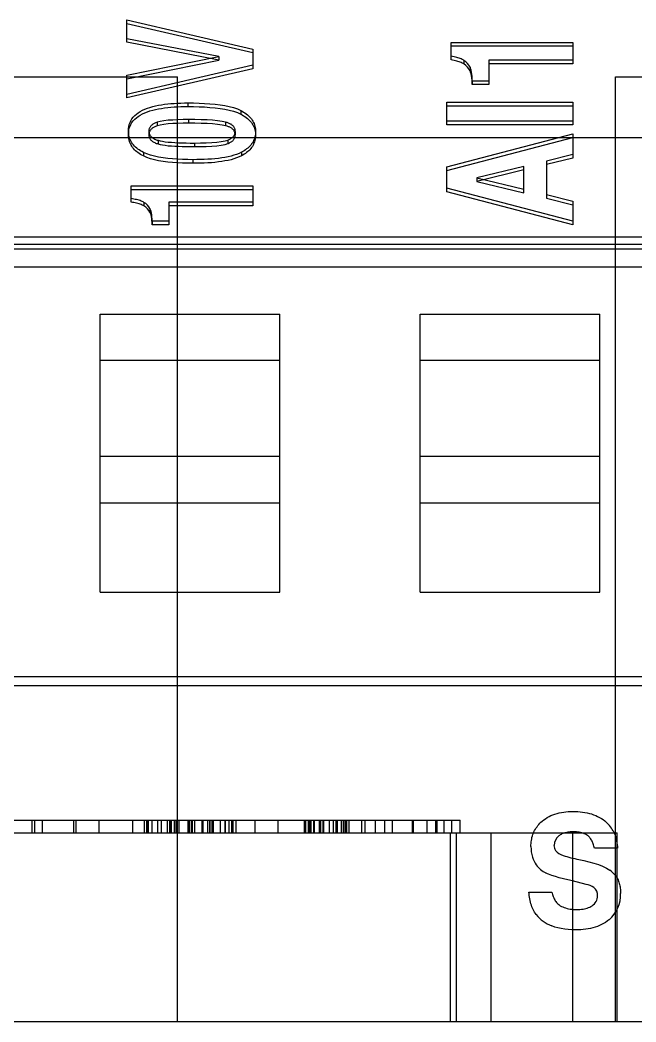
# Model space of a CAD drawing. Extents: x 0 to 171, y 0 to 414.
# Drawn here: x 91.99 to 101.71, y 170.44 to 186.25 of the extents above; entities that cross this region are included whole.
import ezdxf

# ---------------------------------------------------------------- set-up
doc = ezdxf.new("R2010")
doc.units = 0
doc.layers.add('-15N-THT. THIẾT BỊ ĐÓNG MỞ', color=40, linetype='CONTINUOUS')

# ---------------------------------------------------------------- blocks, each defined once
blk = doc.blocks.new('06 - N - SC VSD ATV630U75~D11N4')
at = {"layer": '-15N-THT. THIẾT BỊ ĐÓNG MỞ'}
for p, q in [((8.172, -20.704), (10.161, -21.162)), ((8.172, -21.056), (8.172, -20.704)), ((8.172, -20.761), (10.161, -21.219)), ((9.624, -21.282), (8.172, -20.999)), ((9.624, -21.339), (8.172, -21.056)), ((10.161, -21.162), (10.161, -21.476)), ((13.291, -21.334), (13.291, -21.057)), ((13.291, -21.057), (15.212, -21.057)), ((13.291, -21.114), (15.212, -21.114)), ((15.212, -21.057), (15.212, -21.395)), ((8.172, -21.574), (9.624, -21.282)), ((8.172, -21.631), (9.624, -21.339)), ((9.624, -21.282), (9.624, -21.339)), ((13.313, -21.281), (13.291, -21.277)), ((13.313, -21.338), (13.291, -21.334)), ((13.335, -21.285), (13.313, -21.281)), ((13.335, -21.342), (13.313, -21.338)), ((13.356, -21.29), (13.335, -21.285)), ((13.377, -21.295), (13.356, -21.29)), ((13.396, -21.3), (13.377, -21.295)), ((13.415, -21.306), (13.396, -21.3)), ((13.433, -21.312), (13.415, -21.306)), ((13.449, -21.319), (13.433, -21.312)), ((13.464, -21.326), (13.449, -21.319)), ((13.478, -21.334), (13.464, -21.326)), ((13.49, -21.341), (13.478, -21.334)), ((15.212, -21.338), (13.886, -21.338)), ((13.886, -21.338), (13.886, -21.724)), ((10.161, -21.419), (8.172, -21.877)), ((10.161, -21.476), (8.172, -21.934)), ((13.356, -21.347), (13.335, -21.342)), ((13.377, -21.352), (13.356, -21.347)), ((13.396, -21.357), (13.377, -21.352)), ((13.415, -21.363), (13.396, -21.357)), ((13.433, -21.369), (13.415, -21.363)), ((13.449, -21.376), (13.433, -21.369)), ((13.464, -21.383), (13.449, -21.376)), ((13.478, -21.391), (13.464, -21.383)), ((13.49, -21.398), (13.478, -21.391)), ((13.49, -21.341), (13.49, -21.398)), ((13.587, -21.449), (13.587, -21.506)), ((13.597, -21.471), (13.587, -21.449)), ((13.605, -21.498), (13.597, -21.471)), ((13.612, -21.527), (13.605, -21.498)), ((15.212, -21.395), (13.886, -21.395)), ((-33.827, -21.599), (8.972, -21.599)), ((8.172, -21.934), (8.172, -21.574)), ((8.972, -36.512), (8.972, -21.599)), ((8.972, -21.599), (8.972, -21.599)), ((13.597, -21.528), (13.587, -21.506)), ((13.605, -21.555), (13.597, -21.528)), ((13.612, -21.584), (13.605, -21.555)), ((13.616, -21.559), (13.612, -21.527)), ((13.616, -21.616), (13.612, -21.584)), ((13.619, -21.594), (13.616, -21.559)), ((13.619, -21.651), (13.616, -21.616)), ((13.621, -21.63), (13.619, -21.594)), ((13.621, -21.687), (13.619, -21.651)), ((13.621, -21.667), (13.621, -21.63)), ((15.884, -21.599), (15.884, -21.599)), ((15.884, -36.512), (15.884, -21.599)), ((15.884, -21.599), (58.179, -21.599)), ((13.621, -21.667), (13.621, -21.724)), ((13.886, -21.667), (13.621, -21.667)), ((13.621, -21.724), (13.621, -21.687)), ((13.886, -21.724), (13.621, -21.724)), ((8.384, -22.147), (8.419, -22.129)), ((8.419, -22.129), (8.456, -22.112)), ((8.456, -22.112), (8.495, -22.096)), ((8.495, -22.096), (8.536, -22.082)), ((8.536, -22.082), (8.579, -22.07)), ((8.536, -22.139), (8.579, -22.127)), ((8.579, -22.07), (8.624, -22.059)), ((8.579, -22.127), (8.624, -22.116)), ((8.624, -22.059), (8.67, -22.049)), ((8.624, -22.116), (8.67, -22.106)), ((8.67, -22.049), (8.718, -22.041)), ((8.67, -22.106), (8.718, -22.098)), ((8.718, -22.041), (8.767, -22.033)), ((8.718, -22.098), (8.767, -22.09)), ((8.767, -22.033), (8.816, -22.027)), ((8.767, -22.09), (8.816, -22.084)), ((8.816, -22.027), (8.867, -22.022)), ((8.816, -22.084), (8.867, -22.08)), ((8.867, -22.022), (8.919, -22.019)), ((8.867, -22.08), (8.919, -22.076)), ((8.919, -22.019), (8.972, -22.016)), ((8.919, -22.076), (8.972, -22.073)), ((8.972, -22.016), (9.025, -22.014)), ((8.972, -22.073), (9.025, -22.071)), ((9.025, -22.014), (9.079, -22.012)), ((9.025, -22.071), (9.079, -22.069)), ((9.079, -22.012), (9.134, -22.012)), ((9.079, -22.069), (9.134, -22.069)), ((9.134, -22.012), (9.223, -22.013)), ((9.134, -22.012), (9.134, -22.069)), ((9.134, -22.069), (9.223, -22.07)), ((9.223, -22.013), (9.311, -22.015)), ((9.223, -22.07), (9.311, -22.072)), ((9.311, -22.015), (9.398, -22.019)), ((9.311, -22.072), (9.398, -22.076)), ((9.398, -22.019), (9.482, -22.025)), ((9.398, -22.076), (9.482, -22.082)), ((9.482, -22.025), (9.563, -22.032)), ((9.482, -22.082), (9.563, -22.089)), ((9.563, -22.032), (9.642, -22.042)), ((9.563, -22.089), (9.642, -22.099)), ((9.642, -22.042), (9.717, -22.054)), ((9.642, -22.099), (9.717, -22.112)), ((9.717, -22.054), (9.788, -22.069)), ((9.717, -22.112), (9.788, -22.127)), ((9.788, -22.069), (9.854, -22.087)), ((9.788, -22.127), (9.854, -22.144)), ((9.854, -22.087), (9.915, -22.108)), ((9.915, -22.108), (9.969, -22.133)), ((13.223, -22.003), (15.212, -22.003)), ((13.223, -22.359), (13.223, -22.003)), ((13.223, -22.06), (15.212, -22.06)), ((15.212, -22.003), (15.212, -22.359)), ((8.235, -22.293), (8.252, -22.265)), ((8.252, -22.265), (8.273, -22.238)), ((8.273, -22.238), (8.296, -22.213)), ((8.273, -22.295), (8.296, -22.27)), ((8.296, -22.213), (8.323, -22.19)), ((8.296, -22.27), (8.323, -22.247)), ((8.323, -22.19), (8.352, -22.168)), ((8.323, -22.247), (8.352, -22.225)), ((8.352, -22.168), (8.384, -22.147)), ((8.352, -22.225), (8.384, -22.204)), ((8.384, -22.204), (8.419, -22.186)), ((8.419, -22.186), (8.456, -22.169)), ((8.456, -22.169), (8.495, -22.153)), ((8.495, -22.153), (8.536, -22.139)), ((8.824, -22.287), (8.757, -22.295)), ((8.897, -22.282), (8.824, -22.287)), ((8.976, -22.278), (8.897, -22.282)), ((9.06, -22.276), (8.976, -22.278)), ((9.146, -22.275), (9.06, -22.276)), ((9.146, -22.275), (9.146, -22.332)), ((9.246, -22.276), (9.146, -22.275)), ((9.344, -22.277), (9.246, -22.276)), ((9.437, -22.281), (9.344, -22.277)), ((9.524, -22.286), (9.437, -22.281)), ((9.604, -22.294), (9.524, -22.286)), ((9.854, -22.144), (9.915, -22.165)), ((9.915, -22.165), (9.969, -22.19)), ((9.969, -22.133), (9.992, -22.145)), ((9.969, -22.133), (9.969, -22.19)), ((9.969, -22.19), (9.992, -22.202)), ((9.992, -22.145), (10.014, -22.158)), ((9.992, -22.202), (10.014, -22.215)), ((10.014, -22.158), (10.035, -22.171)), ((10.014, -22.215), (10.035, -22.228)), ((10.035, -22.171), (10.055, -22.185)), ((10.035, -22.228), (10.055, -22.242)), ((10.055, -22.185), (10.074, -22.2)), ((10.055, -22.242), (10.074, -22.257)), ((10.074, -22.2), (10.092, -22.215)), ((10.074, -22.257), (10.092, -22.272)), ((10.092, -22.215), (10.108, -22.231)), ((10.092, -22.272), (10.108, -22.288)), ((10.108, -22.231), (10.123, -22.248)), ((10.108, -22.288), (10.123, -22.305)), ((10.123, -22.248), (10.137, -22.265)), ((10.137, -22.265), (10.15, -22.283)), ((10.15, -22.283), (10.161, -22.301)), ((8.197, -22.454), (8.198, -22.419)), ((8.198, -22.419), (8.203, -22.386)), ((8.198, -22.476), (8.203, -22.443)), ((8.203, -22.386), (8.21, -22.354)), ((8.203, -22.443), (8.21, -22.411)), ((8.21, -22.354), (8.221, -22.323)), ((8.21, -22.411), (8.221, -22.38)), ((8.221, -22.323), (8.235, -22.293)), ((8.221, -22.38), (8.235, -22.351)), ((8.235, -22.351), (8.252, -22.322)), ((8.252, -22.322), (8.273, -22.295)), ((8.52, -22.437), (8.518, -22.446)), ((8.518, -22.446), (8.518, -22.456)), ((8.521, -22.427), (8.52, -22.437)), ((8.524, -22.418), (8.521, -22.427)), ((8.528, -22.409), (8.524, -22.418)), ((8.532, -22.401), (8.528, -22.409)), ((8.537, -22.393), (8.532, -22.401)), ((8.542, -22.385), (8.537, -22.393)), ((8.542, -22.442), (8.537, -22.45)), ((8.548, -22.377), (8.542, -22.385)), ((8.548, -22.434), (8.542, -22.442)), ((8.556, -22.37), (8.548, -22.377)), ((8.556, -22.427), (8.548, -22.434)), ((8.564, -22.363), (8.556, -22.37)), ((8.564, -22.42), (8.556, -22.427)), ((8.572, -22.356), (8.564, -22.363)), ((8.572, -22.413), (8.564, -22.42)), ((8.582, -22.35), (8.572, -22.356)), ((8.582, -22.407), (8.572, -22.413)), ((8.592, -22.343), (8.582, -22.35)), ((8.592, -22.4), (8.582, -22.407)), ((8.602, -22.338), (8.592, -22.343)), ((8.602, -22.395), (8.592, -22.4)), ((8.614, -22.332), (8.602, -22.338)), ((8.614, -22.389), (8.602, -22.395)), ((8.626, -22.327), (8.614, -22.332)), ((8.626, -22.384), (8.614, -22.389)), ((8.638, -22.322), (8.626, -22.327)), ((8.638, -22.379), (8.626, -22.384)), ((8.651, -22.318), (8.638, -22.322)), ((8.651, -22.375), (8.638, -22.379)), ((8.698, -22.306), (8.651, -22.318)), ((8.651, -22.318), (8.651, -22.375)), ((8.698, -22.363), (8.651, -22.375)), ((8.757, -22.295), (8.698, -22.306)), ((8.757, -22.352), (8.698, -22.363)), ((8.824, -22.344), (8.757, -22.352)), ((8.897, -22.339), (8.824, -22.344)), ((8.976, -22.335), (8.897, -22.339)), ((9.06, -22.333), (8.976, -22.335)), ((9.146, -22.332), (9.06, -22.333)), ((9.246, -22.333), (9.146, -22.332)), ((9.344, -22.335), (9.246, -22.333)), ((9.437, -22.338), (9.344, -22.335)), ((9.524, -22.343), (9.437, -22.338)), ((9.604, -22.351), (9.524, -22.343)), ((9.673, -22.304), (9.604, -22.294)), ((9.673, -22.361), (9.604, -22.351)), ((9.729, -22.315), (9.673, -22.304)), ((9.729, -22.372), (9.673, -22.361)), ((9.729, -22.315), (9.729, -22.372)), ((9.741, -22.319), (9.729, -22.315)), ((9.741, -22.376), (9.729, -22.372)), ((9.753, -22.322), (9.741, -22.319)), ((9.753, -22.379), (9.741, -22.376)), ((9.764, -22.326), (9.753, -22.322)), ((9.764, -22.383), (9.753, -22.379)), ((9.775, -22.33), (9.764, -22.326)), ((9.775, -22.387), (9.764, -22.383)), ((9.786, -22.335), (9.775, -22.33)), ((9.786, -22.392), (9.775, -22.387)), ((9.796, -22.34), (9.786, -22.335)), ((9.796, -22.397), (9.786, -22.392)), ((9.806, -22.345), (9.796, -22.34)), ((9.806, -22.402), (9.796, -22.397)), ((9.815, -22.35), (9.806, -22.345)), ((9.815, -22.407), (9.806, -22.402)), ((9.824, -22.356), (9.815, -22.35)), ((9.824, -22.413), (9.815, -22.407)), ((9.832, -22.361), (9.824, -22.356)), ((9.832, -22.418), (9.824, -22.413)), ((9.839, -22.367), (9.832, -22.361)), ((9.839, -22.424), (9.832, -22.418)), ((9.846, -22.374), (9.839, -22.367)), ((9.846, -22.431), (9.839, -22.424)), ((9.852, -22.38), (9.846, -22.374)), ((9.852, -22.437), (9.846, -22.431)), ((9.858, -22.387), (9.852, -22.38)), ((9.858, -22.444), (9.852, -22.437)), ((9.863, -22.394), (9.858, -22.387)), ((9.863, -22.451), (9.858, -22.444)), ((9.867, -22.402), (9.863, -22.394)), ((9.871, -22.409), (9.867, -22.402)), ((9.874, -22.417), (9.871, -22.409)), ((9.877, -22.426), (9.874, -22.417)), ((9.879, -22.434), (9.877, -22.426)), ((9.88, -22.443), (9.879, -22.434)), ((9.881, -22.452), (9.88, -22.443)), ((10.123, -22.305), (10.137, -22.322)), ((10.137, -22.322), (10.15, -22.34)), ((10.15, -22.34), (10.161, -22.358)), ((10.161, -22.301), (10.171, -22.32)), ((10.161, -22.358), (10.171, -22.377)), ((10.171, -22.32), (10.18, -22.339)), ((10.171, -22.377), (10.18, -22.396)), ((10.18, -22.339), (10.187, -22.359)), ((10.18, -22.396), (10.187, -22.416)), ((10.187, -22.359), (10.193, -22.379)), ((10.187, -22.416), (10.193, -22.436)), ((10.193, -22.379), (10.197, -22.4)), ((10.193, -22.436), (10.197, -22.457)), ((10.197, -22.4), (10.2, -22.421)), ((10.2, -22.421), (10.202, -22.442)), ((10.202, -22.442), (10.203, -22.464)), ((15.212, -22.302), (13.223, -22.302)), ((15.212, -22.359), (13.223, -22.359)), ((-59.15, -22.557), (59.15, -22.557)), ((8.197, -22.454), (8.197, -22.511)), ((8.197, -22.476), (8.197, -22.454)), ((8.197, -22.511), (8.198, -22.476)), ((8.199, -22.498), (8.197, -22.476)), ((8.197, -22.533), (8.197, -22.511)), ((8.199, -22.555), (8.197, -22.533)), ((8.202, -22.52), (8.199, -22.498)), ((8.202, -22.577), (8.199, -22.555)), ((8.207, -22.541), (8.202, -22.52)), ((8.207, -22.598), (8.202, -22.577)), ((8.213, -22.562), (8.207, -22.541)), ((8.213, -22.619), (8.207, -22.598)), ((8.22, -22.582), (8.213, -22.562)), ((8.229, -22.602), (8.22, -22.582)), ((8.239, -22.621), (8.229, -22.602)), ((8.518, -22.456), (8.518, -22.513)), ((8.518, -22.456), (8.518, -22.467)), ((8.518, -22.467), (8.52, -22.477)), ((8.52, -22.494), (8.518, -22.503)), ((8.518, -22.503), (8.518, -22.513)), ((8.518, -22.513), (8.518, -22.524)), ((8.518, -22.524), (8.52, -22.534)), ((8.52, -22.477), (8.522, -22.487)), ((8.521, -22.484), (8.52, -22.494)), ((8.52, -22.534), (8.522, -22.545)), ((8.524, -22.475), (8.521, -22.484)), ((8.522, -22.487), (8.525, -22.497)), ((8.522, -22.545), (8.525, -22.554)), ((8.528, -22.466), (8.524, -22.475)), ((8.525, -22.497), (8.528, -22.507)), ((8.525, -22.554), (8.528, -22.564)), ((8.532, -22.458), (8.528, -22.466)), ((8.528, -22.507), (8.533, -22.516)), ((8.528, -22.564), (8.533, -22.573)), ((8.537, -22.45), (8.532, -22.458)), ((8.533, -22.516), (8.538, -22.525)), ((8.533, -22.573), (8.538, -22.582)), ((8.538, -22.525), (8.544, -22.533)), ((8.538, -22.582), (8.544, -22.59)), ((8.544, -22.533), (8.551, -22.541)), ((8.544, -22.59), (8.551, -22.598)), ((8.551, -22.541), (8.559, -22.549)), ((8.551, -22.598), (8.559, -22.606)), ((8.559, -22.549), (8.568, -22.556)), ((8.568, -22.556), (8.577, -22.563)), ((8.577, -22.563), (8.588, -22.57)), ((8.588, -22.57), (8.599, -22.576)), ((8.599, -22.576), (8.611, -22.582)), ((8.611, -22.582), (8.623, -22.588)), ((8.623, -22.588), (8.636, -22.593)), ((8.636, -22.593), (8.65, -22.598)), ((8.65, -22.598), (8.664, -22.602)), ((8.664, -22.602), (8.664, -22.659)), ((8.664, -22.602), (8.695, -22.61)), ((9.721, -22.612), (9.766, -22.598)), ((9.766, -22.598), (9.777, -22.593)), ((9.766, -22.598), (9.766, -22.655)), ((9.777, -22.593), (9.788, -22.588)), ((9.788, -22.588), (9.798, -22.582)), ((9.798, -22.582), (9.808, -22.577)), ((9.808, -22.577), (9.818, -22.571)), ((9.818, -22.571), (9.826, -22.564)), ((9.826, -22.564), (9.835, -22.558)), ((9.835, -22.558), (9.842, -22.551)), ((9.842, -22.551), (9.849, -22.544)), ((9.842, -22.608), (9.849, -22.601)), ((9.849, -22.544), (9.856, -22.537)), ((9.849, -22.601), (9.856, -22.594)), ((9.856, -22.537), (9.861, -22.529)), ((9.856, -22.594), (9.861, -22.586)), ((9.861, -22.529), (9.866, -22.522)), ((9.861, -22.586), (9.866, -22.579)), ((9.867, -22.459), (9.863, -22.451)), ((9.866, -22.522), (9.87, -22.514)), ((9.866, -22.579), (9.87, -22.571)), ((9.871, -22.466), (9.867, -22.459)), ((9.87, -22.514), (9.873, -22.505)), ((9.87, -22.571), (9.873, -22.562)), ((9.874, -22.474), (9.871, -22.466)), ((9.873, -22.505), (9.876, -22.497)), ((9.873, -22.562), (9.876, -22.554)), ((9.877, -22.483), (9.874, -22.474)), ((9.876, -22.497), (9.878, -22.488)), ((9.876, -22.554), (9.878, -22.545)), ((9.879, -22.491), (9.877, -22.483)), ((9.878, -22.488), (9.88, -22.479)), ((9.878, -22.545), (9.88, -22.536)), ((9.88, -22.5), (9.879, -22.491)), ((9.88, -22.479), (9.881, -22.47)), ((9.881, -22.509), (9.88, -22.5)), ((9.88, -22.536), (9.881, -22.527)), ((9.881, -22.461), (9.881, -22.452)), ((9.881, -22.461), (9.881, -22.518)), ((9.881, -22.47), (9.881, -22.461)), ((9.881, -22.518), (9.881, -22.509)), ((9.881, -22.527), (9.881, -22.518)), ((10.181, -22.587), (10.172, -22.606)), ((10.187, -22.567), (10.181, -22.587)), ((10.193, -22.547), (10.187, -22.567)), ((10.193, -22.604), (10.187, -22.624)), ((10.197, -22.526), (10.193, -22.547)), ((10.197, -22.583), (10.193, -22.604)), ((10.197, -22.457), (10.2, -22.478)), ((10.2, -22.506), (10.197, -22.526)), ((10.2, -22.563), (10.197, -22.583)), ((10.2, -22.478), (10.202, -22.499)), ((10.202, -22.485), (10.2, -22.506)), ((10.202, -22.542), (10.2, -22.563)), ((10.203, -22.464), (10.202, -22.485)), ((10.202, -22.499), (10.203, -22.521)), ((10.203, -22.521), (10.202, -22.542)), ((10.203, -22.464), (10.203, -22.521)), ((13.223, -23.02), (15.212, -22.501)), ((13.223, -23.077), (15.212, -22.558)), ((15.212, -22.501), (15.212, -22.884)), ((8.22, -22.639), (8.213, -22.619)), ((8.229, -22.659), (8.22, -22.639)), ((8.239, -22.679), (8.229, -22.659)), ((8.25, -22.64), (8.239, -22.621)), ((8.25, -22.697), (8.239, -22.679)), ((8.263, -22.658), (8.25, -22.64)), ((8.263, -22.716), (8.25, -22.697)), ((8.277, -22.676), (8.263, -22.658)), ((8.277, -22.733), (8.263, -22.716)), ((8.292, -22.693), (8.277, -22.676)), ((8.292, -22.75), (8.277, -22.733)), ((8.309, -22.709), (8.292, -22.693)), ((8.309, -22.766), (8.292, -22.75)), ((8.327, -22.725), (8.309, -22.709)), ((8.346, -22.74), (8.327, -22.725)), ((8.366, -22.754), (8.346, -22.74)), ((8.387, -22.767), (8.366, -22.754)), ((8.559, -22.606), (8.568, -22.613)), ((8.568, -22.613), (8.577, -22.62)), ((8.577, -22.62), (8.588, -22.627)), ((8.588, -22.627), (8.599, -22.633)), ((8.599, -22.633), (8.611, -22.639)), ((8.611, -22.639), (8.623, -22.645)), ((8.623, -22.645), (8.636, -22.65)), ((8.636, -22.65), (8.65, -22.655)), ((8.65, -22.655), (8.664, -22.659)), ((8.664, -22.659), (8.695, -22.667)), ((8.695, -22.61), (8.733, -22.618)), ((8.695, -22.667), (8.733, -22.675)), ((8.733, -22.618), (8.776, -22.624)), ((8.733, -22.675), (8.776, -22.681)), ((8.776, -22.624), (8.823, -22.63)), ((8.776, -22.681), (8.823, -22.687)), ((8.823, -22.63), (8.874, -22.634)), ((8.823, -22.687), (8.874, -22.691)), ((8.874, -22.634), (8.928, -22.638)), ((8.874, -22.691), (8.928, -22.695)), ((8.928, -22.638), (8.985, -22.64)), ((8.928, -22.695), (8.985, -22.697)), ((8.985, -22.64), (9.046, -22.642)), ((8.985, -22.697), (9.046, -22.699)), ((9.046, -22.642), (9.109, -22.644)), ((9.046, -22.699), (9.109, -22.701)), ((9.109, -22.644), (9.173, -22.645)), ((9.109, -22.701), (9.173, -22.702)), ((9.173, -22.645), (9.238, -22.645)), ((9.173, -22.702), (9.238, -22.702)), ((9.238, -22.645), (9.333, -22.644)), ((9.238, -22.645), (9.238, -22.702)), ((9.238, -22.702), (9.333, -22.701)), ((9.333, -22.644), (9.425, -22.642)), ((9.333, -22.701), (9.425, -22.699)), ((9.425, -22.642), (9.512, -22.638)), ((9.425, -22.699), (9.512, -22.695)), ((9.512, -22.638), (9.591, -22.632)), ((9.512, -22.695), (9.591, -22.689)), ((9.591, -22.632), (9.662, -22.623)), ((9.591, -22.689), (9.662, -22.68)), ((9.662, -22.623), (9.721, -22.612)), ((9.662, -22.68), (9.721, -22.669)), ((9.721, -22.669), (9.766, -22.655)), ((9.766, -22.655), (9.777, -22.65)), ((9.777, -22.65), (9.788, -22.645)), ((9.788, -22.645), (9.798, -22.639)), ((9.798, -22.639), (9.808, -22.634)), ((9.808, -22.634), (9.818, -22.628)), ((9.818, -22.628), (9.826, -22.621)), ((9.826, -22.621), (9.835, -22.615)), ((9.835, -22.615), (9.842, -22.608)), ((10.042, -22.752), (10.022, -22.766)), ((10.061, -22.739), (10.042, -22.752)), ((10.079, -22.724), (10.061, -22.739)), ((10.096, -22.709), (10.079, -22.724)), ((10.112, -22.693), (10.096, -22.709)), ((10.112, -22.75), (10.096, -22.766)), ((10.127, -22.677), (10.112, -22.693)), ((10.127, -22.734), (10.112, -22.75)), ((10.14, -22.66), (10.127, -22.677)), ((10.14, -22.717), (10.127, -22.734)), ((10.152, -22.642), (10.14, -22.66)), ((10.152, -22.699), (10.14, -22.717)), ((10.163, -22.624), (10.152, -22.642)), ((10.163, -22.681), (10.152, -22.699)), ((10.172, -22.606), (10.163, -22.624)), ((10.172, -22.663), (10.163, -22.681)), ((10.181, -22.644), (10.172, -22.663)), ((10.187, -22.624), (10.181, -22.644)), ((8.327, -22.782), (8.309, -22.766)), ((8.346, -22.797), (8.327, -22.782)), ((8.366, -22.811), (8.346, -22.797)), ((8.387, -22.824), (8.366, -22.811)), ((8.41, -22.78), (8.387, -22.767)), ((8.41, -22.837), (8.387, -22.824)), ((8.433, -22.792), (8.41, -22.78)), ((8.433, -22.849), (8.41, -22.837)), ((8.433, -22.792), (8.433, -22.849)), ((8.486, -22.815), (8.433, -22.792)), ((8.486, -22.872), (8.433, -22.849)), ((8.544, -22.835), (8.486, -22.815)), ((8.544, -22.892), (8.486, -22.872)), ((8.606, -22.852), (8.544, -22.835)), ((8.606, -22.909), (8.544, -22.892)), ((8.673, -22.867), (8.606, -22.852)), ((8.673, -22.924), (8.606, -22.909)), ((8.743, -22.879), (8.673, -22.867)), ((8.816, -22.888), (8.743, -22.879)), ((8.892, -22.896), (8.816, -22.888)), ((8.97, -22.901), (8.892, -22.896)), ((9.05, -22.905), (8.97, -22.901)), ((9.132, -22.907), (9.05, -22.905)), ((9.215, -22.908), (9.132, -22.907)), ((9.275, -22.907), (9.215, -22.908)), ((9.215, -22.908), (9.215, -22.965)), ((9.334, -22.906), (9.275, -22.907)), ((9.392, -22.904), (9.334, -22.906)), ((9.45, -22.901), (9.392, -22.904)), ((9.506, -22.898), (9.45, -22.901)), ((9.562, -22.893), (9.506, -22.898)), ((9.616, -22.887), (9.562, -22.893)), ((9.668, -22.88), (9.616, -22.887)), ((9.719, -22.871), (9.668, -22.88)), ((9.769, -22.862), (9.719, -22.871)), ((9.769, -22.919), (9.719, -22.928)), ((9.816, -22.851), (9.769, -22.862)), ((9.816, -22.908), (9.769, -22.919)), ((9.861, -22.838), (9.816, -22.851)), ((9.861, -22.895), (9.816, -22.908)), ((9.903, -22.824), (9.861, -22.838)), ((9.903, -22.881), (9.861, -22.895)), ((9.943, -22.808), (9.903, -22.824)), ((9.943, -22.865), (9.903, -22.881)), ((9.979, -22.79), (9.943, -22.808)), ((9.979, -22.847), (9.943, -22.865)), ((10.001, -22.778), (9.979, -22.79)), ((9.979, -22.79), (9.979, -22.847)), ((10.001, -22.835), (9.979, -22.847)), ((10.022, -22.766), (10.001, -22.778)), ((10.022, -22.823), (10.001, -22.835)), ((10.042, -22.809), (10.022, -22.823)), ((10.061, -22.796), (10.042, -22.809)), ((10.079, -22.781), (10.061, -22.796)), ((10.096, -22.766), (10.079, -22.781)), ((15.212, -22.827), (14.793, -22.929)), ((15.212, -22.884), (14.793, -22.986)), ((8.743, -22.936), (8.673, -22.924)), ((8.816, -22.945), (8.743, -22.936)), ((8.892, -22.953), (8.816, -22.945)), ((8.97, -22.958), (8.892, -22.953)), ((9.05, -22.962), (8.97, -22.958)), ((9.132, -22.964), (9.05, -22.962)), ((9.215, -22.965), (9.132, -22.964)), ((9.275, -22.964), (9.215, -22.965)), ((9.334, -22.963), (9.275, -22.964)), ((9.392, -22.961), (9.334, -22.963)), ((9.45, -22.958), (9.392, -22.961)), ((9.506, -22.955), (9.45, -22.958)), ((9.562, -22.95), (9.506, -22.955)), ((9.616, -22.944), (9.562, -22.95)), ((9.668, -22.937), (9.616, -22.944)), ((9.719, -22.928), (9.668, -22.937)), ((13.223, -23.415), (13.223, -23.02)), ((14.437, -23.013), (13.696, -23.195)), ((14.437, -23.07), (13.696, -23.252)), ((14.437, -23.431), (14.437, -23.013)), ((14.793, -22.929), (14.793, -23.516)), ((13.696, -23.195), (13.696, -23.252)), ((13.696, -23.195), (14.437, -23.374)), ((8.24, -23.579), (8.24, -23.321)), ((8.24, -23.321), (10.161, -23.321)), ((8.24, -23.378), (10.161, -23.378)), ((10.161, -23.321), (10.161, -23.635)), ((15.212, -23.877), (13.223, -23.358)), ((13.696, -23.252), (14.437, -23.431)), ((8.262, -23.525), (8.24, -23.522)), ((8.284, -23.529), (8.262, -23.525)), ((8.305, -23.534), (8.284, -23.529)), ((8.326, -23.538), (8.305, -23.534)), ((8.345, -23.543), (8.326, -23.538)), ((8.364, -23.548), (8.345, -23.543)), ((8.382, -23.554), (8.364, -23.548)), ((15.212, -23.934), (13.223, -23.415)), ((14.793, -23.459), (15.212, -23.561)), ((14.793, -23.516), (15.212, -23.618)), ((8.262, -23.582), (8.24, -23.579)), ((8.284, -23.586), (8.262, -23.582)), ((8.305, -23.591), (8.284, -23.586)), ((8.326, -23.595), (8.305, -23.591)), ((8.345, -23.6), (8.326, -23.595)), ((8.364, -23.605), (8.345, -23.6)), ((8.382, -23.611), (8.364, -23.605)), ((8.398, -23.56), (8.382, -23.554)), ((8.398, -23.617), (8.382, -23.611)), ((8.413, -23.567), (8.398, -23.56)), ((8.413, -23.624), (8.398, -23.617)), ((8.427, -23.574), (8.413, -23.567)), ((8.427, -23.631), (8.413, -23.624)), ((8.44, -23.581), (8.427, -23.574)), ((8.44, -23.638), (8.427, -23.631)), ((8.44, -23.581), (8.44, -23.638)), ((8.536, -23.678), (8.536, -23.735)), ((8.546, -23.699), (8.536, -23.678)), ((8.554, -23.723), (8.546, -23.699)), ((10.161, -23.578), (8.835, -23.578)), ((8.835, -23.578), (8.835, -23.934)), ((10.161, -23.635), (8.835, -23.635)), ((15.212, -23.561), (15.212, -23.934)), ((8.546, -23.756), (8.536, -23.735)), ((8.554, -23.78), (8.546, -23.756)), ((8.561, -23.75), (8.554, -23.723)), ((8.561, -23.807), (8.554, -23.78)), ((8.565, -23.779), (8.561, -23.75)), ((8.565, -23.836), (8.561, -23.807)), ((8.568, -23.81), (8.565, -23.779)), ((8.568, -23.867), (8.565, -23.836)), ((8.57, -23.843), (8.568, -23.81)), ((8.57, -23.9), (8.568, -23.867)), ((8.571, -23.877), (8.57, -23.843)), ((8.571, -23.934), (8.57, -23.9)), ((8.571, -23.877), (8.571, -23.934)), ((8.835, -23.877), (8.571, -23.877)), ((8.835, -23.934), (8.571, -23.934)), ((-38.814, -24.124), (31.895, -24.124)), ((31.895, -24.246), (-38.814, -24.246)), ((-38.814, -24.316), (31.895, -24.316)), ((-38.814, -24.598), (31.895, -24.598)), ((7.75, -25.343), (10.583, -25.343)), ((7.75, -26.074), (7.75, -25.343)), ((10.583, -29.73), (10.583, -25.343)), ((12.801, -25.343), (15.634, -25.343)), ((12.801, -29.73), (12.801, -25.343)), ((15.634, -26.074), (15.634, -25.343)), ((7.75, -26.074), (7.75, -26.074)), ((7.75, -29.73), (7.75, -26.074)), ((10.583, -26.074), (7.75, -26.074)), ((10.583, -26.074), (10.583, -26.074)), ((15.634, -26.074), (12.801, -26.074)), ((12.801, -26.074), (12.801, -26.074)), ((15.634, -26.074), (15.634, -26.074)), ((15.634, -29.73), (15.634, -26.074)), ((10.583, -27.592), (7.75, -27.592)), ((15.634, -27.592), (12.801, -27.592)), ((7.75, -28.324), (10.583, -28.324)), ((12.801, -28.324), (15.634, -28.324)), ((7.75, -29.73), (10.583, -29.73)), ((12.801, -29.73), (15.634, -29.73)), ((31.895, -31.065), (-38.814, -31.065)), ((-8.292, -31.202), (20.223, -31.202)), ((15.101, -33.197), (15.138, -33.194)), ((15.138, -33.194), (15.175, -33.193)), ((15.175, -33.193), (15.213, -33.192)), ((15.213, -33.192), (15.252, -33.193)), ((15.213, -33.192), (15.213, -33.192)), ((15.252, -33.193), (15.29, -33.194)), ((15.29, -33.194), (15.327, -33.197)), ((0.281, -33.33), (8.484, -33.33)), ((6.678, -33.529), (6.678, -33.33)), ((6.717, -33.529), (6.717, -33.33)), ((6.842, -33.33), (6.842, -33.33)), ((6.842, -33.529), (6.842, -33.33)), ((7.332, -33.33), (7.332, -33.33)), ((7.332, -33.529), (7.332, -33.33)), ((7.371, -33.33), (7.371, -33.33)), ((7.371, -33.529), (7.371, -33.33)), ((7.735, -33.529), (7.735, -33.33)), ((7.735, -33.33), (7.735, -33.33)), ((8.264, -33.529), (8.264, -33.33)), ((8.264, -33.33), (8.264, -33.33)), ((8.451, -33.529), (8.451, -33.33)), ((8.484, -33.33), (8.484, -33.529)), ((8.484, -33.33), (9.85, -33.33)), ((8.484, -33.529), (8.484, -33.33)), ((8.509, -33.33), (8.509, -33.529)), ((8.567, -33.33), (8.567, -33.529)), ((8.567, -33.33), (8.567, -33.529)), ((8.66, -33.529), (8.66, -33.33)), ((8.72, -33.529), (8.72, -33.33)), ((8.812, -33.529), (8.812, -33.33)), ((8.815, -33.529), (8.815, -33.33)), ((8.848, -33.33), (8.848, -33.529)), ((8.848, -33.529), (8.848, -33.33)), ((8.873, -33.33), (8.873, -33.529)), ((8.925, -33.529), (8.925, -33.33)), ((8.948, -33.529), (8.948, -33.33)), ((8.991, -33.33), (8.991, -33.529)), ((9.137, -33.529), (9.137, -33.33)), ((9.148, -33.529), (9.148, -33.33)), ((9.158, -33.529), (9.158, -33.33)), ((9.19, -33.529), (9.19, -33.33)), ((9.207, -33.529), (9.207, -33.33)), ((9.238, -33.33), (9.238, -33.529)), ((9.356, -33.33), (9.356, -33.529)), ((9.374, -33.529), (9.374, -33.33)), ((9.448, -33.529), (9.448, -33.33)), ((9.477, -33.33), (9.477, -33.529)), ((9.486, -33.529), (9.486, -33.33)), ((9.52, -33.33), (9.52, -33.33)), ((9.52, -33.529), (9.52, -33.33)), ((9.535, -33.33), (9.535, -33.529)), ((9.535, -33.529), (9.535, -33.33)), ((9.535, -33.529), (9.535, -33.33)), ((9.648, -33.529), (9.648, -33.33)), ((9.716, -33.33), (9.716, -33.529)), ((9.727, -33.529), (9.727, -33.33)), ((9.781, -33.33), (9.781, -33.529)), ((9.821, -33.33), (9.821, -33.529)), ((9.85, -33.529), (9.85, -33.33)), ((9.851, -33.33), (13.433, -33.33)), ((9.899, -33.529), (9.899, -33.33)), ((9.899, -33.529), (9.899, -33.33)), ((10.194, -33.33), (10.194, -33.33)), ((10.194, -33.529), (10.194, -33.33)), ((10.559, -33.33), (10.559, -33.33)), ((10.559, -33.529), (10.559, -33.33)), ((10.969, -33.33), (10.969, -33.529)), ((10.996, -33.529), (10.996, -33.33)), ((11.034, -33.33), (11.034, -33.529)), ((11.061, -33.529), (11.061, -33.33)), ((11.08, -33.529), (11.08, -33.33)), ((11.12, -33.529), (11.12, -33.33)), ((11.132, -33.529), (11.132, -33.33)), ((11.212, -33.529), (11.212, -33.33)), ((11.228, -33.529), (11.228, -33.33)), ((11.233, -33.529), (11.233, -33.33)), ((11.268, -33.529), (11.268, -33.33)), ((11.28, -33.529), (11.28, -33.33)), ((11.368, -33.529), (11.368, -33.33)), ((11.434, -33.33), (11.434, -33.33)), ((11.434, -33.529), (11.434, -33.33)), ((11.467, -33.33), (11.467, -33.529)), ((11.496, -33.529), (11.496, -33.33)), ((11.551, -33.33), (11.551, -33.529)), ((11.583, -33.33), (11.583, -33.529)), ((11.597, -33.529), (11.597, -33.33)), ((11.616, -33.33), (11.616, -33.529)), ((11.645, -33.529), (11.645, -33.33)), ((11.645, -33.529), (11.645, -33.33)), ((11.677, -33.33), (11.677, -33.529)), ((11.677, -33.33), (11.677, -33.33)), ((11.878, -33.529), (11.878, -33.33)), ((11.931, -33.529), (11.931, -33.33)), ((11.931, -33.33), (11.931, -33.33)), ((12.095, -33.529), (12.095, -33.33)), ((12.097, -33.529), (12.097, -33.33)), ((12.243, -33.529), (12.243, -33.33)), ((12.361, -33.529), (12.361, -33.33)), ((12.361, -33.529), (12.361, -33.33)), ((12.678, -33.529), (12.678, -33.33)), ((12.682, -33.33), (12.682, -33.529)), ((12.687, -33.529), (12.687, -33.33)), ((12.695, -33.529), (12.695, -33.33)), ((12.907, -33.33), (12.907, -33.529)), ((13.043, -33.33), (13.043, -33.529)), ((13.065, -33.529), (13.065, -33.33)), ((13.069, -33.529), (13.069, -33.33)), ((13.18, -33.529), (13.18, -33.33)), ((13.297, -33.33), (13.297, -33.529)), ((13.43, -33.529), (13.43, -33.33)), ((13.433, -33.529), (13.433, -33.33)), ((14.707, -33.361), (14.725, -33.345)), ((14.725, -33.345), (14.75, -33.324)), ((14.725, -33.345), (14.725, -33.345)), ((14.75, -33.324), (14.777, -33.305)), ((14.777, -33.305), (14.805, -33.287)), ((14.805, -33.287), (14.834, -33.271)), ((14.834, -33.271), (14.864, -33.257)), ((14.864, -33.257), (14.896, -33.244)), ((14.896, -33.244), (14.928, -33.233)), ((14.928, -33.233), (14.961, -33.223)), ((14.961, -33.223), (14.995, -33.214)), ((14.995, -33.214), (15.03, -33.207)), ((15.03, -33.207), (15.065, -33.202)), ((15.065, -33.202), (15.101, -33.197)), ((15.327, -33.197), (15.364, -33.201)), ((15.364, -33.201), (15.401, -33.207)), ((15.401, -33.207), (15.436, -33.213)), ((15.436, -33.213), (15.471, -33.221)), ((15.471, -33.221), (15.505, -33.231)), ((15.505, -33.231), (15.538, -33.242)), ((15.538, -33.242), (15.57, -33.254)), ((15.57, -33.254), (15.601, -33.268)), ((15.601, -33.268), (15.631, -33.284)), ((15.631, -33.284), (15.66, -33.301)), ((15.66, -33.301), (15.687, -33.319)), ((15.687, -33.319), (15.713, -33.339)), ((15.713, -33.339), (15.713, -33.339)), ((14.596, -33.512), (14.607, -33.491)), ((14.607, -33.491), (14.618, -33.471)), ((14.618, -33.471), (14.631, -33.451)), ((14.631, -33.451), (14.644, -33.432)), ((14.644, -33.432), (14.658, -33.413)), ((14.658, -33.413), (14.674, -33.395)), ((14.674, -33.395), (14.69, -33.378)), ((14.69, -33.378), (14.707, -33.361)), ((15.846, -33.499), (15.857, -33.519)), ((15.846, -33.499), (15.846, -33.499)), ((-3.977, -33.529), (15.908, -33.529)), ((6.842, -33.529), (6.842, -33.529)), ((7.332, -33.529), (7.332, -33.529)), ((7.371, -33.529), (7.371, -33.529)), ((7.735, -33.529), (7.735, -33.529)), ((8.264, -33.529), (8.264, -33.529)), ((9.52, -33.529), (9.52, -33.529)), ((10.194, -33.529), (10.194, -33.529)), ((10.559, -33.529), (10.559, -33.529)), ((11.434, -33.529), (11.434, -33.529)), ((11.677, -33.529), (11.677, -33.529)), ((11.931, -33.529), (11.931, -33.529)), ((13.279, -36.512), (13.279, -33.529)), ((13.375, -36.512), (13.375, -33.529)), ((13.919, -36.512), (13.919, -33.529)), ((13.919, -33.529), (13.919, -33.529)), ((14.553, -33.671), (14.556, -33.647)), ((14.556, -33.647), (14.56, -33.624)), ((14.56, -33.624), (14.565, -33.6)), ((14.565, -33.6), (14.572, -33.578)), ((14.572, -33.578), (14.579, -33.555)), ((14.579, -33.555), (14.587, -33.533)), ((14.587, -33.533), (14.596, -33.512)), ((15, -33.568), (14.989, -33.576)), ((14.989, -33.576), (14.989, -33.576)), ((15.012, -33.56), (15, -33.568)), ((15.025, -33.553), (15.012, -33.56)), ((15.038, -33.546), (15.025, -33.553)), ((15.053, -33.54), (15.038, -33.546)), ((15.067, -33.535), (15.053, -33.54)), ((15.083, -33.53), (15.067, -33.535)), ((15.099, -33.526), (15.083, -33.53)), ((15.115, -33.522), (15.099, -33.526)), ((15.132, -33.519), (15.115, -33.522)), ((15.149, -33.517), (15.132, -33.519)), ((15.167, -33.515), (15.149, -33.517)), ((15.186, -33.514), (15.167, -33.515)), ((15.204, -33.513), (15.186, -33.514)), ((15.223, -33.513), (15.204, -33.513)), ((15.212, -36.512), (15.212, -33.529)), ((15.246, -33.513), (15.223, -33.513)), ((15.223, -33.513), (15.223, -33.513)), ((15.268, -33.514), (15.246, -33.513)), ((15.29, -33.517), (15.268, -33.514)), ((15.312, -33.52), (15.29, -33.517)), ((15.333, -33.524), (15.312, -33.52)), ((15.353, -33.529), (15.333, -33.524)), ((15.372, -33.535), (15.353, -33.529)), ((15.39, -33.543), (15.372, -33.535)), ((15.407, -33.551), (15.39, -33.543)), ((15.424, -33.56), (15.407, -33.551)), ((15.439, -33.57), (15.424, -33.56)), ((15.45, -33.578), (15.439, -33.57)), ((15.439, -33.57), (15.439, -33.57)), ((15.46, -33.587), (15.45, -33.578)), ((15.47, -33.597), (15.46, -33.587)), ((15.479, -33.608), (15.47, -33.597)), ((15.488, -33.619), (15.479, -33.608)), ((15.497, -33.632), (15.488, -33.619)), ((15.505, -33.645), (15.497, -33.632)), ((15.512, -33.658), (15.505, -33.645)), ((15.519, -33.673), (15.512, -33.658)), ((15.857, -33.519), (15.866, -33.54)), ((15.866, -33.54), (15.875, -33.563)), ((15.875, -33.563), (15.883, -33.586)), ((15.883, -33.586), (15.89, -33.61)), ((15.89, -33.61), (15.896, -33.635)), ((15.896, -33.635), (15.901, -33.661)), ((15.901, -33.661), (15.905, -33.688)), ((15.908, -36.512), (15.908, -33.529)), ((14.548, -33.745), (14.549, -33.72)), ((14.548, -33.745), (14.548, -33.745)), ((14.549, -33.72), (14.55, -33.695)), ((14.55, -33.695), (14.553, -33.671)), ((14.913, -33.727), (14.913, -33.727)), ((14.938, -33.807), (14.938, -33.807)), ((15.525, -33.688), (15.519, -33.673)), ((15.531, -33.703), (15.525, -33.688)), ((15.537, -33.72), (15.531, -33.703)), ((15.542, -33.736), (15.537, -33.72)), ((15.547, -33.753), (15.542, -33.736)), ((15.551, -33.77), (15.547, -33.753)), ((15.915, -33.77), (15.551, -33.77)), ((15.551, -33.77), (15.551, -33.77)), ((15.905, -33.688), (15.909, -33.715)), ((15.909, -33.715), (15.913, -33.742)), ((15.913, -33.742), (15.915, -33.77)), ((15.915, -33.77), (15.915, -33.77)), ((14.574, -33.914), (14.574, -33.914)), ((15.056, -33.885), (15.056, -33.885)), ((15.303, -33.947), (15.385, -33.965)), ((15.303, -33.947), (15.303, -33.947)), ((15.385, -33.965), (15.464, -33.984)), ((15.464, -33.984), (15.54, -34.005)), ((14.632, -34.033), (14.632, -34.033)), ((15.54, -34.005), (15.612, -34.029)), ((15.612, -34.029), (15.679, -34.056)), ((15.679, -34.056), (15.739, -34.086)), ((15.739, -34.086), (15.792, -34.118)), ((15.792, -34.118), (15.792, -34.118)), ((14.826, -34.181), (14.785, -34.162)), ((14.785, -34.162), (14.785, -34.162)), ((14.877, -34.2), (14.826, -34.181)), ((14.934, -34.219), (14.877, -34.2)), ((14.996, -34.237), (14.934, -34.219)), ((15.062, -34.254), (14.996, -34.237)), ((15.131, -34.271), (15.062, -34.254)), ((15.202, -34.288), (15.131, -34.271)), ((15.421, -34.342), (15.202, -34.288)), ((15.202, -34.288), (15.202, -34.288)), ((15.885, -34.208), (15.896, -34.223)), ((15.885, -34.208), (15.885, -34.208)), ((15.896, -34.223), (15.906, -34.239)), ((15.906, -34.239), (15.915, -34.255)), ((15.915, -34.255), (15.923, -34.272)), ((15.923, -34.272), (15.93, -34.289)), ((15.93, -34.289), (15.937, -34.307)), ((15.421, -34.342), (15.421, -34.342)), ((15.542, -34.393), (15.542, -34.393)), ((15.937, -34.307), (15.943, -34.325)), ((15.943, -34.325), (15.948, -34.343)), ((15.948, -34.343), (15.952, -34.363)), ((15.952, -34.363), (15.956, -34.382)), ((15.956, -34.382), (15.959, -34.402)), ((15.959, -34.402), (15.961, -34.422)), ((15.961, -34.422), (15.963, -34.442)), ((15.963, -34.442), (15.963, -34.463)), ((14.518, -34.489), (14.516, -34.462)), ((14.516, -34.462), (14.88, -34.462)), ((14.516, -34.462), (14.516, -34.462)), ((14.522, -34.517), (14.518, -34.489)), ((14.526, -34.544), (14.522, -34.517)), ((14.531, -34.57), (14.526, -34.544)), ((14.536, -34.596), (14.531, -34.57)), ((14.542, -34.622), (14.536, -34.596)), ((14.88, -34.462), (14.884, -34.481)), ((14.88, -34.462), (14.88, -34.462)), ((14.884, -34.481), (14.889, -34.499)), ((14.889, -34.499), (14.895, -34.518)), ((14.895, -34.518), (14.901, -34.535)), ((14.901, -34.535), (14.908, -34.553)), ((14.908, -34.553), (14.915, -34.569)), ((14.915, -34.569), (14.924, -34.584)), ((14.924, -34.584), (14.932, -34.599)), ((14.932, -34.599), (14.942, -34.613)), ((14.942, -34.613), (14.952, -34.627)), ((15.599, -34.521), (15.599, -34.521)), ((15.963, -34.463), (15.964, -34.483)), ((15.964, -34.483), (15.964, -34.483)), ((14.549, -34.646), (14.542, -34.622)), ((14.556, -34.671), (14.549, -34.646)), ((14.564, -34.694), (14.556, -34.671)), ((14.573, -34.717), (14.564, -34.694)), ((14.583, -34.739), (14.573, -34.717)), ((14.594, -34.76), (14.583, -34.739)), ((14.606, -34.78), (14.594, -34.76)), ((14.952, -34.627), (14.963, -34.639)), ((14.963, -34.639), (14.975, -34.65)), ((14.975, -34.65), (14.987, -34.661)), ((14.987, -34.661), (14.999, -34.67)), ((14.999, -34.67), (15.012, -34.678)), ((15.012, -34.678), (15.032, -34.689)), ((15.012, -34.678), (15.012, -34.678)), ((15.032, -34.689), (15.052, -34.698)), ((15.052, -34.698), (15.073, -34.707)), ((15.073, -34.707), (15.095, -34.714)), ((15.095, -34.714), (15.118, -34.721)), ((15.118, -34.721), (15.142, -34.726)), ((15.142, -34.726), (15.167, -34.73)), ((15.167, -34.73), (15.192, -34.733)), ((15.192, -34.733), (15.218, -34.736)), ((15.218, -34.736), (15.244, -34.737)), ((15.244, -34.737), (15.271, -34.737)), ((15.271, -34.737), (15.297, -34.737)), ((15.271, -34.737), (15.271, -34.737)), ((15.297, -34.737), (15.322, -34.736)), ((15.322, -34.736), (15.347, -34.734)), ((15.347, -34.734), (15.37, -34.731)), ((15.37, -34.731), (15.394, -34.727)), ((15.394, -34.727), (15.416, -34.722)), ((15.416, -34.722), (15.438, -34.715)), ((15.438, -34.715), (15.458, -34.708)), ((15.458, -34.708), (15.478, -34.7)), ((15.478, -34.7), (15.496, -34.69)), ((15.496, -34.69), (15.513, -34.68)), ((15.513, -34.68), (15.513, -34.68)), ((14.618, -34.799), (14.606, -34.78)), ((14.632, -34.817), (14.618, -34.799)), ((14.632, -34.817), (14.632, -34.817)), ((15.753, -34.921), (15.725, -34.941)), ((15.78, -34.899), (15.753, -34.921)), ((15.78, -34.899), (15.78, -34.899)), ((14.924, -35.014), (14.876, -34.996)), ((14.876, -34.996), (14.876, -34.996)), ((14.975, -35.028), (14.924, -35.014)), ((15.027, -35.039), (14.975, -35.028)), ((15.082, -35.048), (15.027, -35.039)), ((15.138, -35.054), (15.082, -35.048)), ((15.196, -35.057), (15.138, -35.054)), ((15.254, -35.058), (15.196, -35.057)), ((15.295, -35.058), (15.254, -35.058)), ((15.254, -35.058), (15.254, -35.058)), ((15.335, -35.056), (15.295, -35.058)), ((15.375, -35.053), (15.335, -35.056)), ((15.414, -35.048), (15.375, -35.053)), ((15.453, -35.043), (15.414, -35.048)), ((15.49, -35.036), (15.453, -35.043)), ((15.527, -35.027), (15.49, -35.036)), ((15.563, -35.017), (15.527, -35.027)), ((15.598, -35.005), (15.563, -35.017)), ((15.631, -34.992), (15.598, -35.005)), ((15.664, -34.977), (15.631, -34.992)), ((15.695, -34.96), (15.664, -34.977)), ((15.725, -34.941), (15.695, -34.96)), ((59.15, -36.512), (-42.137, -36.512)), ((8.972, -36.512), (8.972, -36.512)), ((13.919, -36.512), (13.919, -36.512)), ((15.884, -36.512), (15.884, -36.512))]:
    blk.add_line(p, q, dxfattribs=at)
for centre, radius, start, end in [((15.341, -33.783), 0.579, 29.3671, 50.0464), ((15.103, -33.728), 0.19, 126.6388, 179.4941), ((15.108, -33.747), 0.56, 179.798, 197.347), ((15.037, -33.731), 0.125, 177.7322, 217.2625), ((15.127, -33.65), 0.246, 219.7081, 253.1716), ((14.98, -33.789), 0.425, 197.1041, 215.037), ((15.698, -31.859), 2.126, 252.4206, 259.2814), ((14.99, -33.763), 0.448, 216.9729, 242.7803), ((15.556, -34.457), 0.413, 37.0112, 55.0522), ((15.346, -34.691), 0.357, 56.71, 77.9278), ((15.448, -34.512), 0.152, 356.5303, 51.7128), ((15.416, -34.525), 0.183, 301.8215, 1.0744), ((15.435, -34.498), 0.529, 310.7537, 1.6149), ((15.094, -34.442), 0.596, 219.0308, 248.5504)]:
    blk.add_arc(centre, radius, start, end, dxfattribs=at)
for centre, major_axis, start_param, end_param in [((13.258, -21.564), (-0.358, 0), -2.736133, -2.277999), ((13.258, -21.621), (-0.358, 0), -2.736133, -2.277999), ((8.238, -23.795), (-0.33, 0), -2.696531, -2.227596), ((8.238, -23.852), (-0.33, 0), -2.696531, -2.227596)]:
    blk.add_ellipse(centre, major_axis=major_axis, ratio=0.819152, start_param=start_param, end_param=end_param, dxfattribs=at)

msp = doc.modelspace()

# ---------------------------------------------------------------- block references
msp.add_blockref('06 - N - SC VSD ATV630U75~D11N4', (85.5, 206.951))

doc.saveas('drawing.dxf')
